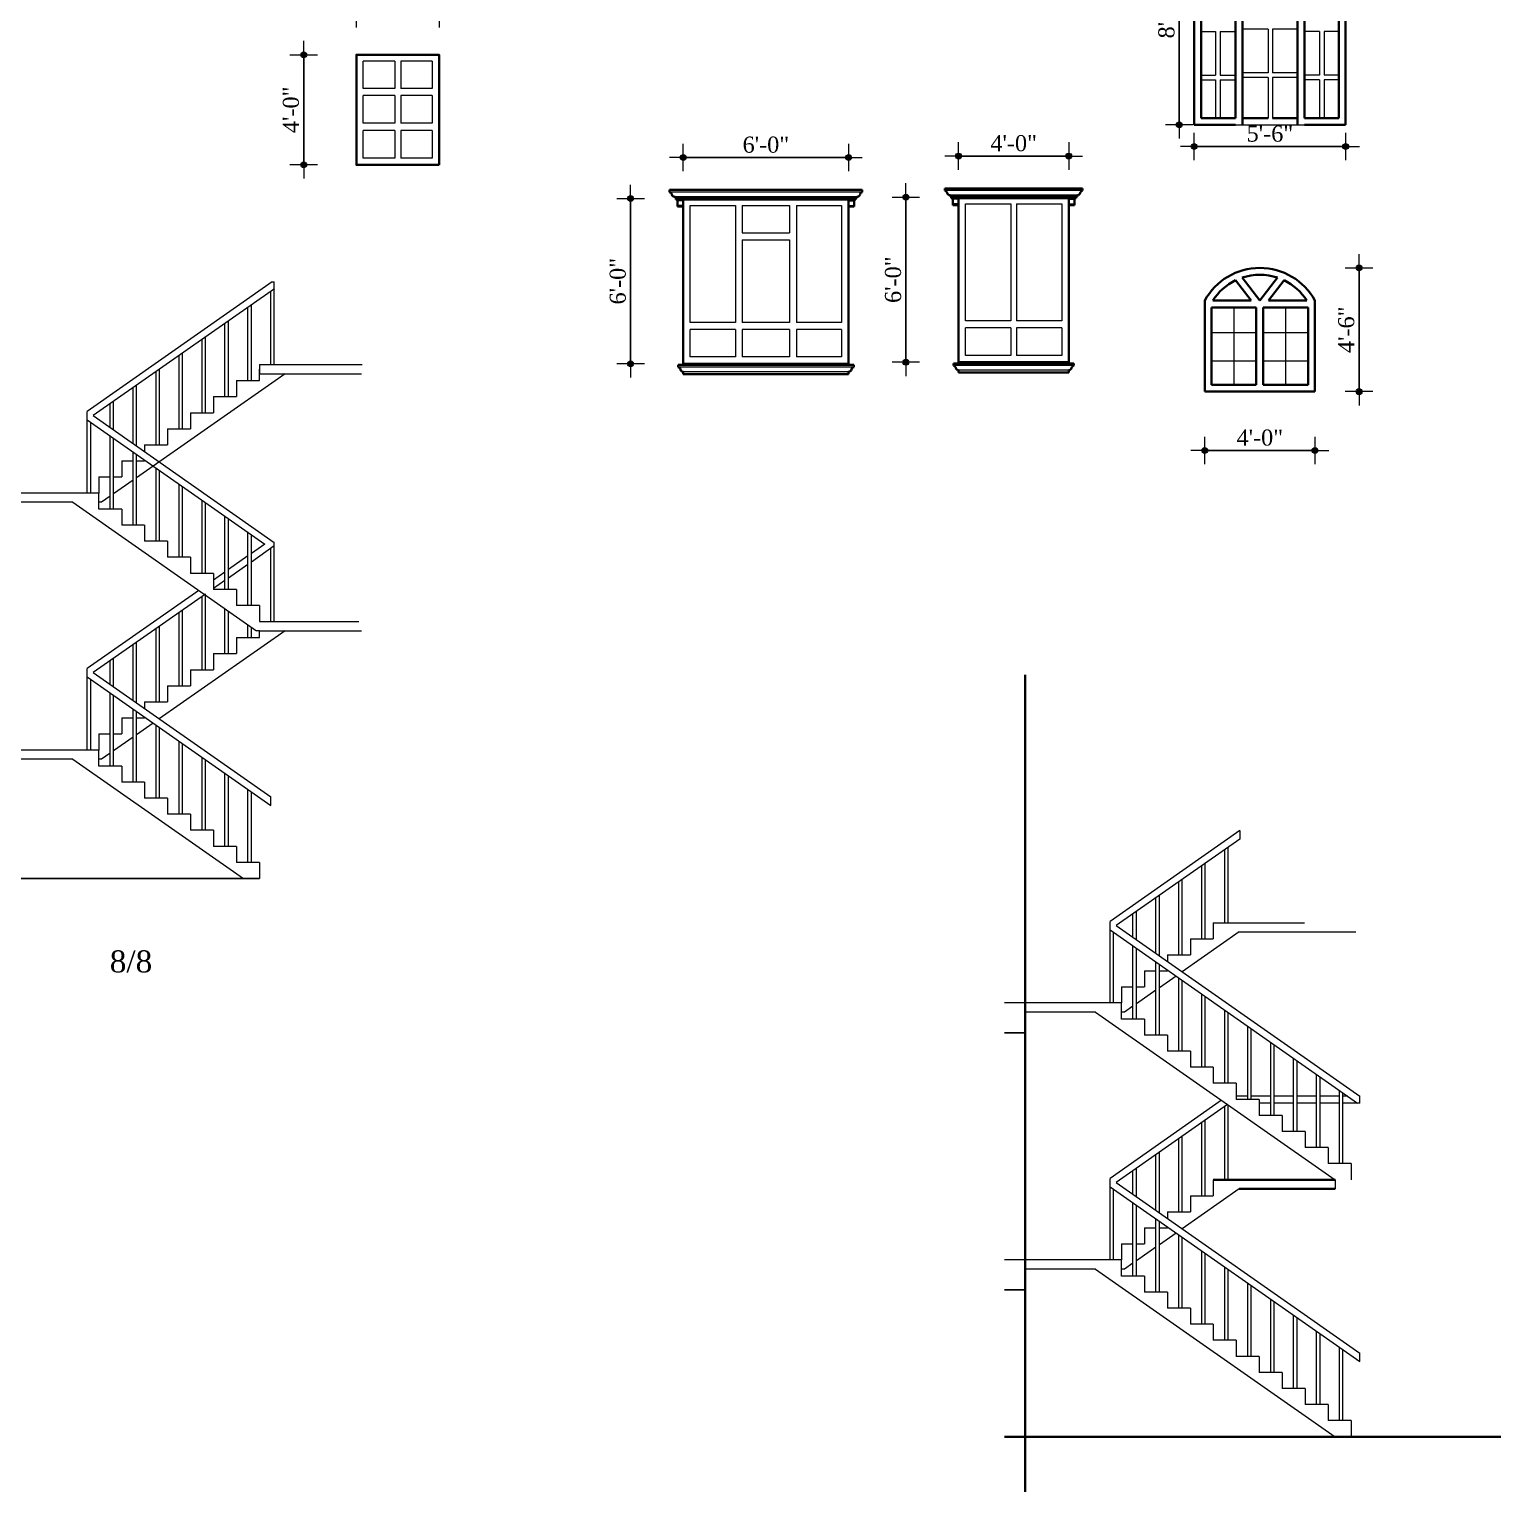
# Model space of a CAD drawing. Header units: inches. Extents: x 244 to 65245, y -2247 to 11745.
# Drawn here: x 61570 to 62207, y 8855 to 9493 of the extents above; entities that cross this region are included whole.
import ezdxf

# ---------------------------------------------------------------- set-up
doc = ezdxf.new("R2010")
doc.units = ezdxf.units.IN
doc.header["$MEASUREMENT"] = 0
for name, color, linetype, lineweight in [('DIMENSION', 115, 'Continuous', 15), ('ELEVATION', 30, 'Continuous', 35), ('HACTH', 8, 'Continuous', 13), ('Location', 8, 'Continuous', 13), ('TEXT', 5, 'Continuous', 20), ('WINDOW', 5, 'Continuous', 18), ('WINDOW ELEVATION', 5, 'Continuous', 18)]:
    doc.layers.add(name, color=color, linetype=linetype, lineweight=lineweight)
doc.styles.add('7 INCH', font='times.ttf', dxfattribs={"height": 7})
doc.styles.add('7_INCH0', font='times.ttf', dxfattribs={"height": 7})
doc.dimstyles.new('7 INCH', dxfattribs={"dimscale": 0, "dimtxt": 7, "dimasz": 1, "dimexe": 2, "dimexo": 9, "dimgap": 2, "dimtad": 1, "dimdec": 0, "dimzin": 3, "dimdsep": 46, "dimlunit": 4, "dimtxsty": '7 INCH', "dimblk": 'DIM', "dimcen": 3, "dimdle": 3, "dimse1": 1, "dimse2": 1, "dimclrd": 256, "dimclre": 256, "dimclrt": 7, "dimadec": 1, "dimazin": 2, "dimtfac": 1, "dimtdec": 0, "dimtix": 1, "dimtofl": 0, "dimtmove": 2, "dimatfit": 3, "dimldrblk": 'DIM', "dimfxl": 2, "dimfrac": 2, "dimtolj": 2, "dimtzin": 0, "dimarcsym": 0})
doc.dimstyles.get("Standard").update_dxf_attribs({"dimtxt": 7, "dimasz": 0.18, "dimexe": 0.18, "dimexo": 0.0625, "dimgap": 0.09, "dimtad": 0, "dimdec": 3, "dimzin": 0, "dimdsep": 46, "dimlunit": 4, "dimtxsty": 'Standard', "dimcen": 0.09, "dimse1": 1, "dimse2": 1, "dimclrd": 3, "dimclre": 3, "dimclrt": 3, "dimadec": 0, "dimazin": 0, "dimtfac": 1, "dimtdec": 3, "dimtofl": 0, "dimtmove": 0, "dimatfit": 3, "dimfxl": 1, "dimtolj": 1, "dimtzin": 0, "dimarcsym": 0})

# ---------------------------------------------------------------- blocks, each defined once
blk = doc.blocks.new('DIM')
at = {"layer": 'DIMENSION'}
h = blk.add_hatch(color=256, dxfattribs=at)
h.paths.add_polyline_path([(0, 1.28), (0, 0), (1.28, 0, 0.414214)])
h.paths.add_polyline_path([(1.28, 0), (0, 0), (0, -1.28, 0.414214)])
h.paths.add_polyline_path([(0, 0), (-1.28, 0, 0.414214), (0, -1.28)])
h.paths.add_polyline_path([(0, 1.28, 0.414214), (-1.28, 0), (0, 0)])
for p, q in [((-6, 0), (6, 0)), ((0, 6), (0, -6))]:
    blk.add_line(p, q, dxfattribs=at)
blk.add_circle((0, 0), 1.28, dxfattribs=at)
blk = doc.blocks.new('*D174')
at = {"layer": 'Defpoints', "color": 0, "lineweight": -2, "ltscale": 2, "transparency": 16777216}
for p in [(62109.69, 9546.66), (62070.86, 9450.99), (62109.69, 9450.99)]:
    blk.add_point(p, dxfattribs=at)
at = {"layer": 'DIMENSION', "lineweight": -2, "ltscale": 2, "transparency": 16777216}
blk.add_line((62070.86, 9545.66), (62070.86, 9451.99), dxfattribs=at)
for p, rotation in [((62070.86, 9546.66), 90), ((62070.86, 9450.99), 270)]:
    blk.add_blockref('DIM', p, dxfattribs=dict(at, rotation=rotation))
at = {"layer": 'DIMENSION', "color": 7, "ltscale": 2, "transparency": 16777216, "insert": (62065.3, 9498.82), "char_height": 7, "attachment_point": 5, "rotation": 90, "style": '7 INCH'}
blk.add_mtext('\\A2;8\'-0"', dxfattribs=at)
blk = doc.blocks.new('*D175')
at = {"layer": 'Defpoints', "color": 0, "lineweight": -2, "transparency": 16777216}
for p in [(62077.35, 9450.99), (62143.35, 9450.99), (62143.35, 9441.58)]:
    blk.add_point(p, dxfattribs=at)
at = {"layer": 'WINDOW ELEVATION', "lineweight": -2, "transparency": 16777216}
blk.add_line((62078.35, 9441.58), (62142.35, 9441.58), dxfattribs=at)
at = {"layer": 'WINDOW ELEVATION', "lineweight": -2, "transparency": 16777216, "rotation": 180}
blk.add_blockref('DIM', (62077.35, 9441.58), dxfattribs=at)
at = {"layer": 'WINDOW ELEVATION', "lineweight": -2, "transparency": 16777216}
blk.add_blockref('DIM', (62143.35, 9441.58), dxfattribs=at)
at = {"layer": 'WINDOW ELEVATION', "color": 7, "transparency": 16777216, "insert": (62110.35, 9447.14), "char_height": 7, "attachment_point": 5, "style": '7_INCH0'}
blk.add_mtext('\\A2;5\'-6"', dxfattribs=at)
blk = doc.blocks.new('*D176')
at = {"layer": 'Defpoints', "color": 0, "lineweight": -2, "transparency": 16777216}
for p in [(62081.96, 9318.51), (62129.96, 9318.51), (62081.96, 9309.11)]:
    blk.add_point(p, dxfattribs=at)
at = {"layer": 'WINDOW ELEVATION', "lineweight": -2, "transparency": 16777216}
blk.add_line((62128.96, 9309.11), (62082.96, 9309.11), dxfattribs=at)
at = {"layer": 'WINDOW ELEVATION', "lineweight": -2, "transparency": 16777216, "rotation": 180}
blk.add_blockref('DIM', (62081.96, 9309.11), dxfattribs=at)
at = {"layer": 'WINDOW ELEVATION', "lineweight": -2, "transparency": 16777216}
blk.add_blockref('DIM', (62129.96, 9309.11), dxfattribs=at)
at = {"layer": 'WINDOW ELEVATION', "color": 7, "transparency": 16777216, "insert": (62105.96, 9314.67), "char_height": 7, "attachment_point": 5, "style": '7_INCH0'}
blk.add_mtext('\\A2;4\'-0"', dxfattribs=at)
blk = doc.blocks.new('*D177')
at = {"layer": 'Defpoints', "color": 0, "lineweight": -2, "transparency": 16777216}
for p in [(62105.96, 9388.69), (62149.2, 9388.69), (62129.96, 9334.73)]:
    blk.add_point(p, dxfattribs=at)
at = {"layer": 'WINDOW ELEVATION', "lineweight": -2, "transparency": 16777216}
blk.add_line((62149.2, 9335.73), (62149.2, 9387.69), dxfattribs=at)
for p, rotation in [((62149.2, 9388.69), 90), ((62149.2, 9334.73), 270)]:
    blk.add_blockref('DIM', p, dxfattribs=dict(at, rotation=rotation))
at = {"layer": 'WINDOW ELEVATION', "color": 7, "transparency": 16777216, "insert": (62143.64, 9361.71), "char_height": 7, "attachment_point": 5, "rotation": 90, "style": '7_INCH0'}
blk.add_mtext('\\A2;4\'-6"', dxfattribs=at)
blk = doc.blocks.new('*D69')
at = {"layer": 'Defpoints', "color": 0, "lineweight": -2, "ltscale": 2, "transparency": 16777216}
for p in [(61831.8, 9418.88), (61842.31, 9418.88), (61842.31, 9346.88)]:
    blk.add_point(p, dxfattribs=at)
at = {"layer": 'DIMENSION', "lineweight": -2, "ltscale": 2, "transparency": 16777216}
blk.add_line((61831.8, 9347.88), (61831.8, 9417.88), dxfattribs=at)
for p, rotation in [((61831.8, 9418.88), 90), ((61831.8, 9346.88), 270)]:
    blk.add_blockref('DIM', p, dxfattribs=dict(at, rotation=rotation))
at = {"layer": 'DIMENSION', "color": 7, "ltscale": 2, "transparency": 16777216, "insert": (61826.24, 9382.88), "char_height": 7, "attachment_point": 5, "rotation": 90, "style": '7 INCH'}
blk.add_mtext('\\A2;6\'-0"', dxfattribs=at)
blk = doc.blocks.new('*D70')
at = {"layer": 'Defpoints', "color": 0, "lineweight": -2, "transparency": 16777216}
for p in [(61926.76, 9436.76), (61854.76, 9428.71), (61926.76, 9428.71)]:
    blk.add_point(p, dxfattribs=at)
at = {"layer": 'DIMENSION', "lineweight": -2, "transparency": 16777216}
blk.add_line((61855.76, 9436.76), (61925.76, 9436.76), dxfattribs=at)
at = {"layer": 'DIMENSION', "lineweight": -2, "transparency": 16777216, "rotation": 180}
blk.add_blockref('DIM', (61854.76, 9436.76), dxfattribs=at)
at = {"layer": 'DIMENSION', "lineweight": -2, "transparency": 16777216}
blk.add_blockref('DIM', (61926.76, 9436.76), dxfattribs=at)
at = {"layer": 'DIMENSION', "color": 7, "transparency": 16777216, "insert": (61890.76, 9442.33), "char_height": 7, "attachment_point": 5, "style": '7 INCH'}
blk.add_mtext('\\A2;6\'-0"', dxfattribs=at)
blk = doc.blocks.new('*D71')
at = {"layer": 'Defpoints', "color": 0, "lineweight": -2, "ltscale": 2, "transparency": 16777216}
for p in [(61951.75, 9419.53), (61962.27, 9419.53), (61962.27, 9347.53)]:
    blk.add_point(p, dxfattribs=at)
at = {"layer": 'DIMENSION', "lineweight": -2, "ltscale": 2, "transparency": 16777216}
blk.add_line((61951.75, 9348.53), (61951.75, 9418.53), dxfattribs=at)
for p, rotation in [((61951.75, 9419.53), 90), ((61951.75, 9347.53), 270)]:
    blk.add_blockref('DIM', p, dxfattribs=dict(at, rotation=rotation))
at = {"layer": 'DIMENSION', "color": 7, "ltscale": 2, "transparency": 16777216, "insert": (61946.19, 9383.53), "char_height": 7, "attachment_point": 5, "rotation": 90, "style": '7 INCH'}
blk.add_mtext('\\A2;6\'-0"', dxfattribs=at)
blk = doc.blocks.new('*D72')
at = {"layer": 'Defpoints', "color": 0, "lineweight": -2, "transparency": 16777216}
for p in [(62022.71, 9437.41), (61974.71, 9429.36), (62022.71, 9429.36)]:
    blk.add_point(p, dxfattribs=at)
at = {"layer": 'DIMENSION', "lineweight": -2, "transparency": 16777216}
blk.add_line((61975.71, 9437.41), (62021.71, 9437.41), dxfattribs=at)
at = {"layer": 'DIMENSION', "lineweight": -2, "transparency": 16777216, "rotation": 180}
blk.add_blockref('DIM', (61974.71, 9437.41), dxfattribs=at)
at = {"layer": 'DIMENSION', "lineweight": -2, "transparency": 16777216}
blk.add_blockref('DIM', (62022.71, 9437.41), dxfattribs=at)
at = {"layer": 'DIMENSION', "color": 7, "transparency": 16777216, "insert": (61998.71, 9442.97), "char_height": 7, "attachment_point": 5, "style": '7 INCH'}
blk.add_mtext('\\A2;4\'-0"', dxfattribs=at)
blk = doc.blocks.new('*D73')
at = {"layer": 'Defpoints', "color": 0, "lineweight": -2, "ltscale": 2, "transparency": 16777216}
for p in [(61689.4, 9481.56), (61699.92, 9481.56), (61699.92, 9433.56)]:
    blk.add_point(p, dxfattribs=at)
at = {"layer": 'DIMENSION', "lineweight": -2, "ltscale": 2, "transparency": 16777216}
blk.add_line((61689.4, 9434.56), (61689.4, 9480.56), dxfattribs=at)
for p, rotation in [((61689.4, 9481.56), 90), ((61689.4, 9433.56), 270)]:
    blk.add_blockref('DIM', p, dxfattribs=dict(at, rotation=rotation))
at = {"layer": 'DIMENSION', "color": 7, "ltscale": 2, "transparency": 16777216, "insert": (61683.84, 9457.56), "char_height": 7, "attachment_point": 5, "rotation": 90, "style": '7 INCH'}
blk.add_mtext('\\A2;4\'-0"', dxfattribs=at)
blk = doc.blocks.new('*D74')
at = {"layer": 'Defpoints', "color": 0, "lineweight": -2, "transparency": 16777216}
for p in [(61748.36, 9499.44), (61712.36, 9491.38), (61748.36, 9491.38)]:
    blk.add_point(p, dxfattribs=at)
at = {"layer": 'DIMENSION', "lineweight": -2, "transparency": 16777216}
blk.add_line((61713.36, 9499.44), (61747.36, 9499.44), dxfattribs=at)
at = {"layer": 'DIMENSION', "lineweight": -2, "transparency": 16777216, "rotation": 180}
blk.add_blockref('DIM', (61712.36, 9499.44), dxfattribs=at)
at = {"layer": 'DIMENSION', "lineweight": -2, "transparency": 16777216}
blk.add_blockref('DIM', (61748.36, 9499.44), dxfattribs=at)
at = {"layer": 'DIMENSION', "color": 7, "transparency": 16777216, "insert": (61730.36, 9505), "char_height": 7, "attachment_point": 5, "style": '7 INCH'}
blk.add_mtext('\\A2;3\'-0"', dxfattribs=at)

msp = doc.modelspace()

# ---------------------------------------------------------------- linework, layer by layer
for p, q in [((61670.09, 9122.55), (61549.09, 9122.55)), ((62003.68, 9055.3), (61994.68, 9055.3)), ((62003.68, 8943.3), (61994.68, 8943.3))]:
    msp.add_line(p, q)
at = {"layer": 'DIMENSION', "ltscale": 2}
for p, q in [((62085.68, 9103.3), (62125.39, 9103.3)), ((62096.94, 9099.3), (62147.8, 9099.3))]:
    msp.add_line(p, q, dxfattribs=at)
at = {"layer": 'ELEVATION', "ltscale": 2}
for p, q in [((62077.35, 9510.67), (62077.35, 9450.99)), ((62080.35, 9507.67), (62080.35, 9453.99)), ((62095.35, 9507.67), (62095.35, 9453.99)), ((62098.35, 9510.67), (62098.35, 9450.99)), ((62122.35, 9450.99), (62122.35, 9510.67)), ((62125.35, 9453.99), (62125.35, 9507.67)), ((62140.35, 9453.99), (62140.35, 9507.67)), ((62143.35, 9450.99), (62143.35, 9510.67)), ((62077.35, 9450.99), (62095.35, 9450.99)), ((62080.35, 9453.99), (62095.35, 9453.99)), ((62095.35, 9450.99), (62095.35, 9450.99)), ((62109.52, 9453.99), (62098.35, 9453.99)), ((62122.35, 9453.99), (62111.52, 9453.99)), ((62125.35, 9453.99), (62140.35, 9453.99)), ((62125.35, 9450.99), (62143.35, 9450.99)), ((62125.35, 9450.99), (62125.35, 9450.99)), ((62102.18, 9374.42), (62095.4, 9383.27)), ((62105.96, 9374.42), (62098.28, 9384.44)), ((62105.96, 9374.42), (62113.65, 9384.44)), ((62109.74, 9374.42), (62116.53, 9383.27)), ((62081.96, 9374.42), (62081.96, 9334.73)), ((62102.18, 9374.42), (62085.44, 9374.42)), ((62126.49, 9374.42), (62109.74, 9374.42)), ((62129.96, 9334.73), (62129.96, 9374.42)), ((62084.96, 9371.42), (62084.96, 9337.73)), ((62104.42, 9371.42), (62084.96, 9371.42)), ((62104.42, 9337.73), (62104.42, 9371.42)), ((62107.42, 9337.73), (62107.42, 9371.42)), ((62126.96, 9371.42), (62107.42, 9371.42)), ((62126.96, 9337.73), (62126.96, 9371.42)), ((62129.96, 9334.73), (62081.96, 9334.73)), ((62104.42, 9337.73), (62084.96, 9337.73)), ((62126.96, 9337.73), (62107.42, 9337.73)), ((62003.68, 8855.3), (62003.68, 9211.3)), ((62138.71, 8991.3), (62085.68, 8991.3)), ((62138.71, 8987.3), (62096.94, 8987.3)), ((62282.68, 8879.3), (61994.68, 8879.3))]:
    msp.add_line(p, q, dxfattribs=at)
at = {"layer": 'ELEVATION', "linetype": 'Continuous'}
for p, q in [((61932.76, 9422.69), (61848.76, 9422.69)), ((61848.76, 9421.69), (61848.76, 9422.69)), ((61848.76, 9421.69), (61848.76, 9422.69)), ((61851.02, 9419.66), (61851.02, 9419.17)), ((61851.52, 9419.17), (61851.02, 9419.17)), ((61851.52, 9419.17), (61851.52, 9418.42)), ((61852.26, 9418.42), (61851.52, 9418.42)), ((61852.26, 9418.42), (61852.26, 9415.42)), ((61852.26, 9418.42), (61929.26, 9418.42)), ((61929.26, 9418.42), (61930, 9418.42)), ((61929.26, 9418.42), (61929.26, 9415.42)), ((61930, 9419.17), (61930.5, 9419.17)), ((61930, 9419.17), (61930, 9418.42)), ((61930.5, 9419.66), (61930.5, 9419.17)), ((61932.76, 9421.69), (61932.76, 9422.69)), ((61932.76, 9421.69), (61932.76, 9422.69)), ((62028.71, 9423.33), (61968.71, 9423.33)), ((61968.71, 9422.33), (61968.71, 9423.33)), ((61968.71, 9422.33), (61968.71, 9423.33)), ((61970.97, 9420.31), (61970.97, 9419.81)), ((61971.47, 9419.81), (61970.97, 9419.81)), ((61971.47, 9419.81), (61971.47, 9419.06)), ((61972.21, 9419.06), (61971.47, 9419.06)), ((61972.21, 9419.06), (61972.21, 9416.06)), ((61972.21, 9419.06), (62025.21, 9419.06)), ((62025.21, 9419.06), (62025.95, 9419.06)), ((62025.21, 9419.06), (62025.21, 9416.06)), ((62025.95, 9419.81), (62026.45, 9419.81)), ((62025.95, 9419.81), (62025.95, 9419.06)), ((62026.45, 9420.31), (62026.45, 9419.81)), ((62028.71, 9422.33), (62028.71, 9423.33)), ((62028.71, 9422.33), (62028.71, 9423.33)), ((61854.76, 9415.42), (61852.26, 9415.42)), ((61926.76, 9415.42), (61929.26, 9415.42)), ((61974.71, 9416.06), (61972.21, 9416.06)), ((62022.71, 9416.06), (62025.21, 9416.06)), ((61852.5, 9345.42), (61852.5, 9346.42)), ((61929.02, 9346.42), (61852.5, 9346.42)), ((61854.76, 9343.39), (61854.76, 9342.42)), ((61926.76, 9342.42), (61854.76, 9342.42)), ((61926.76, 9343.39), (61926.76, 9342.42)), ((61929.02, 9345.42), (61929.02, 9346.42)), ((61972.45, 9346.06), (61972.45, 9347.06)), ((62024.97, 9347.06), (61972.45, 9347.06)), ((61974.71, 9344.04), (61974.71, 9343.06)), ((62022.71, 9343.06), (61974.71, 9343.06)), ((62022.71, 9344.04), (62022.71, 9343.06)), ((62024.97, 9346.06), (62024.97, 9347.06))]:
    msp.add_line(p, q, dxfattribs=at)
at = {"layer": 'ELEVATION'}
for points in [[(61748.36, 9433.56), (61712.36, 9433.56), (61712.36, 9481.56), (61748.36, 9481.56)], [(61926.76, 9346.88), (61854.76, 9346.88), (61854.76, 9418.88), (61926.76, 9418.88)], [(62022.71, 9347.53), (61974.71, 9347.53), (61974.71, 9419.53), (62022.71, 9419.53)]]:
    msp.add_lwpolyline(points, close=True, dxfattribs=at)
at = {"layer": 'ELEVATION', "linetype": 'Continuous'}
for centre, start, end in [((61848.5, 9420.43), 11.637, 78.363), ((61851.02, 9420.95), 191.637, 270), ((61930.5, 9420.95), 270, 348.363), ((61933.02, 9420.43), 101.637, 168.363), ((61968.45, 9421.07), 11.637, 78.363), ((61970.97, 9421.59), 191.637, 270), ((62026.45, 9421.59), 270, 348.363), ((62028.97, 9421.07), 101.637, 168.363), ((61852.24, 9344.16), 11.637, 78.363), ((61854.76, 9344.68), 191.637, 270), ((61926.76, 9344.68), 270, 348.363), ((61929.27, 9344.16), 101.637, 168.363), ((61972.19, 9344.8), 11.637, 78.363), ((61974.71, 9345.32), 191.637, 270), ((62022.71, 9345.32), 270, 348.363), ((62025.23, 9344.8), 101.637, 168.363)]:
    msp.add_arc(centre, 1.29, start, end, dxfattribs=at)
at = {"layer": 'ELEVATION', "ltscale": 2}
for radius, start, end in [(27.31, 28.51932, 151.48068), (24.31, 71.57251, 108.42749), (24.31, 115.76432, 147.56346), (24.31, 32.43654, 64.23568)]:
    msp.add_arc((62105.96, 9361.37), radius, start, end, dxfattribs=at)
at = {"layer": 'HACTH', "ltscale": 2}
for p, q in [((62080.35, 9491.67), (62086.67, 9491.67)), ((62086.67, 9491.67), (62086.67, 9472.63)), ((62088.67, 9491.67), (62088.67, 9472.63)), ((62088.67, 9491.67), (62095.35, 9491.67)), ((62109.52, 9492.67), (62098.35, 9492.67)), ((62109.52, 9492.67), (62109.52, 9473.63)), ((62111.52, 9492.67), (62111.52, 9473.63)), ((62122.35, 9492.67), (62111.52, 9492.67)), ((62132.02, 9491.67), (62125.35, 9491.67)), ((62132.02, 9491.67), (62132.02, 9472.63)), ((62134.02, 9491.67), (62134.02, 9472.63)), ((62140.35, 9491.67), (62134.02, 9491.67)), ((62080.35, 9472.63), (62086.67, 9472.63)), ((62080.35, 9470.63), (62086.67, 9470.63)), ((62086.67, 9470.63), (62086.67, 9453.99)), ((62088.67, 9472.63), (62095.35, 9472.63)), ((62088.67, 9470.63), (62088.67, 9453.99)), ((62088.67, 9470.63), (62095.35, 9470.63)), ((62109.52, 9473.63), (62098.35, 9473.63)), ((62109.52, 9471.63), (62098.35, 9471.63)), ((62109.52, 9471.63), (62109.52, 9453.99)), ((62122.35, 9473.63), (62111.52, 9473.63)), ((62111.52, 9471.63), (62111.52, 9453.99)), ((62122.35, 9471.63), (62111.52, 9471.63)), ((62132.02, 9472.63), (62125.35, 9472.63)), ((62132.02, 9470.63), (62125.35, 9470.63)), ((62132.02, 9470.63), (62132.02, 9453.99)), ((62140.35, 9472.63), (62134.02, 9472.63)), ((62134.02, 9470.63), (62134.02, 9453.99)), ((62140.35, 9470.63), (62134.02, 9470.63)), ((62095.35, 9450.99), (62125.35, 9450.99))]:
    msp.add_line(p, q, dxfattribs=at)
at = {"layer": 'Location'}
for p, q in [((61932.76, 9421.69), (61848.76, 9421.69)), ((61930.5, 9419.66), (61851.02, 9419.66)), ((61930, 9419.17), (61851.52, 9419.17)), ((61854.76, 9417.92), (61852.26, 9417.92)), ((61926.76, 9417.92), (61929.26, 9417.92)), ((62028.71, 9422.33), (61968.71, 9422.33)), ((62026.45, 9420.31), (61970.97, 9420.31)), ((62025.95, 9419.81), (61971.47, 9419.81)), ((61974.71, 9418.56), (61972.21, 9418.56)), ((62022.71, 9418.56), (62025.21, 9418.56)), ((61854.76, 9415.92), (61852.26, 9415.92)), ((61926.76, 9415.92), (61929.26, 9415.92)), ((61974.71, 9416.56), (61972.21, 9416.56)), ((62022.71, 9416.56), (62025.21, 9416.56)), ((61929.02, 9345.42), (61852.5, 9345.42)), ((61926.76, 9343.39), (61854.76, 9343.39)), ((62024.97, 9346.06), (61972.45, 9346.06)), ((62022.71, 9344.04), (61974.71, 9344.04))]:
    msp.add_line(p, q, dxfattribs=at)
at = {"layer": 'WINDOW'}
for p, q in [((61715.36, 9466.8), (61715.36, 9478.8)), ((61729.06, 9478.8), (61715.36, 9478.8)), ((61729.06, 9478.8), (61729.06, 9466.8)), ((61745.36, 9478.8), (61731.66, 9478.8)), ((61731.66, 9478.8), (61731.66, 9466.8)), ((61745.36, 9478.8), (61745.36, 9466.8)), ((61729.06, 9466.8), (61715.36, 9466.8)), ((61715.36, 9451.73), (61715.36, 9463.73)), ((61729.06, 9463.73), (61715.36, 9463.73)), ((61729.06, 9463.73), (61729.06, 9451.73)), ((61745.36, 9466.8), (61731.66, 9466.8)), ((61745.36, 9463.73), (61731.66, 9463.73)), ((61731.66, 9463.73), (61731.66, 9451.73)), ((61745.36, 9463.73), (61745.36, 9451.73)), ((61729.06, 9451.73), (61715.36, 9451.73)), ((61745.36, 9451.73), (61731.66, 9451.73)), ((61715.36, 9436.56), (61715.36, 9448.56)), ((61729.06, 9448.56), (61715.36, 9448.56)), ((61729.06, 9448.56), (61729.06, 9436.56)), ((61745.36, 9448.56), (61731.66, 9448.56)), ((61731.66, 9448.56), (61731.66, 9436.56)), ((61745.36, 9448.56), (61745.36, 9436.56)), ((61729.06, 9436.56), (61715.36, 9436.56)), ((61745.36, 9436.56), (61731.66, 9436.56)), ((61857.76, 9364.88), (61857.76, 9415.88)), ((61857.76, 9415.88), (61877.46, 9415.88)), ((61877.46, 9415.88), (61877.46, 9364.88)), ((61880.46, 9415.88), (61880.46, 9403.88)), ((61880.46, 9415.88), (61901.06, 9415.88)), ((61901.06, 9415.88), (61901.06, 9403.88)), ((61904.06, 9415.88), (61904.06, 9403.88)), ((61904.06, 9415.88), (61904.06, 9364.88)), ((61904.06, 9415.88), (61923.76, 9415.88)), ((61923.76, 9415.88), (61923.76, 9364.88)), ((61977.71, 9365.53), (61977.71, 9416.53)), ((61977.71, 9416.53), (61997.41, 9416.53)), ((61997.41, 9416.53), (61997.41, 9365.53)), ((62000.01, 9416.53), (62000.01, 9404.53)), ((62000.01, 9416.53), (62000.01, 9365.53)), ((62000.01, 9416.53), (62019.71, 9416.53)), ((62019.71, 9416.53), (62019.71, 9365.53)), ((61880.46, 9403.88), (61901.06, 9403.88)), ((61880.46, 9400.88), (61901.06, 9400.88)), ((61880.46, 9400.88), (61880.46, 9364.88)), ((61901.06, 9400.88), (61901.06, 9364.88)), ((61877.46, 9364.88), (61857.76, 9364.88)), ((61857.76, 9349.88), (61857.76, 9361.88)), ((61877.46, 9361.88), (61857.76, 9361.88)), ((61877.46, 9361.88), (61877.46, 9349.88)), ((61901.06, 9364.88), (61880.46, 9364.88)), ((61880.46, 9361.88), (61880.46, 9349.88)), ((61901.06, 9361.88), (61880.46, 9361.88)), ((61901.06, 9361.88), (61901.06, 9349.88)), ((61923.76, 9364.88), (61904.06, 9364.88)), ((61923.76, 9361.88), (61904.06, 9361.88)), ((61904.06, 9361.88), (61904.06, 9349.88)), ((61923.76, 9361.88), (61923.76, 9349.88)), ((61997.41, 9365.53), (61977.71, 9365.53)), ((61977.71, 9350.53), (61977.71, 9362.53)), ((61997.41, 9362.53), (61977.71, 9362.53)), ((61997.41, 9362.53), (61997.41, 9350.53)), ((62019.71, 9365.53), (62000.01, 9365.53)), ((62019.71, 9362.53), (62000.01, 9362.53)), ((62000.01, 9362.53), (62000.01, 9350.53)), ((62019.71, 9362.53), (62019.71, 9350.53)), ((61877.46, 9349.88), (61857.76, 9349.88)), ((61901.06, 9349.88), (61880.46, 9349.88)), ((61923.76, 9349.88), (61904.06, 9349.88)), ((61997.41, 9350.53), (61977.71, 9350.53)), ((62019.71, 9350.53), (62000.01, 9350.53))]:
    msp.add_line(p, q, dxfattribs=at)
at = {"layer": 'WINDOW ELEVATION'}
for p, q in [((61675.72, 9382.55), (61595.09, 9326.11)), ((61676.66, 9379.55), (61597.71, 9324.28)), ((61675.72, 9382.55), (61676.59, 9382.55)), ((61676.59, 9346.55), (61676.59, 9382.55)), ((61675.09, 9346.55), (61675.09, 9378.44)), ((61665.09, 9339.55), (61665.09, 9371.44)), ((61666.59, 9339.55), (61666.59, 9372.49)), ((62094.69, 9371.42), (62094.69, 9337.73)), ((62117.15, 9371.42), (62117.15, 9337.73)), ((61655.09, 9332.55), (61655.09, 9364.44)), ((61656.59, 9332.55), (61656.59, 9365.49)), ((62084.96, 9360.47), (62104.42, 9360.47)), ((62107.42, 9360.47), (62126.88, 9360.47)), ((61645.09, 9325.55), (61645.09, 9357.44)), ((61646.59, 9325.55), (61646.59, 9358.49)), ((61635.09, 9318.55), (61635.09, 9350.44)), ((61636.59, 9318.55), (61636.59, 9351.49)), ((62084.96, 9348.13), (62104.42, 9348.13)), ((62107.42, 9348.13), (62126.88, 9348.13)), ((61681.35, 9342.55), (61616.59, 9297.21)), ((61625.09, 9311.55), (61625.09, 9343.44)), ((61626.59, 9311.55), (61626.59, 9344.49)), ((61670.09, 9346.55), (61714.91, 9346.55)), ((61670.09, 9346.55), (61670.09, 9342.55)), ((61670.09, 9339.55), (61670.09, 9344.55)), ((61670.09, 9342.55), (61714.51, 9342.55)), ((61615.09, 9312.11), (61615.09, 9336.44)), ((61616.59, 9311.06), (61616.59, 9337.49)), ((61660.09, 9339.55), (61670.09, 9339.55)), ((61660.09, 9339.55), (61660.09, 9332.55)), ((61605.09, 9319.11), (61605.09, 9329.44)), ((61606.59, 9318.06), (61606.59, 9330.49)), ((61650.09, 9332.55), (61660.09, 9332.55)), ((61650.09, 9332.55), (61650.09, 9325.55)), ((61595.09, 9290.55), (61595.09, 9326.11)), ((61595.09, 9322.44), (61672.48, 9268.28)), ((61597.71, 9324.28), (61676.59, 9269.06)), ((61640.09, 9325.55), (61640.09, 9318.55)), ((61640.09, 9325.55), (61650.09, 9325.55)), ((61596.59, 9290.55), (61596.59, 9321.39)), ((61605.09, 9283.55), (61605.09, 9315.44)), ((61630.09, 9318.55), (61640.09, 9318.55)), ((61630.09, 9318.55), (61630.09, 9311.55)), ((61606.59, 9283.55), (61606.59, 9314.39)), ((61620.09, 9311.55), (61620.09, 9308.61)), ((61620.09, 9311.55), (61630.09, 9311.55)), ((61610.09, 9304.55), (61615.09, 9304.55)), ((61610.09, 9304.55), (61610.09, 9297.55)), ((61615.09, 9276.55), (61615.09, 9308.44)), ((61616.59, 9276.55), (61616.59, 9307.39)), ((61616.59, 9304.55), (61620.09, 9304.55)), ((61620.09, 9304.94), (61620.09, 9304.55)), ((61600.09, 9297.55), (61605.09, 9297.55)), ((61600.09, 9297.55), (61600.09, 9290.55)), ((61606.59, 9297.55), (61610.09, 9297.55)), ((61625.09, 9269.55), (61625.09, 9301.44)), ((61626.59, 9269.55), (61626.59, 9300.39)), ((61600.09, 9290.55), (61549.09, 9290.55)), ((61600.09, 9283.55), (61600.09, 9290.55)), ((61615.09, 9296.16), (61606.59, 9290.21)), ((61635.09, 9262.55), (61635.09, 9294.44)), ((61636.59, 9262.55), (61636.59, 9293.39)), ((61588.83, 9286.55), (61558.09, 9286.55)), ((61588.83, 9286.55), (61668.83, 9230.55)), ((61601.35, 9286.55), (61600.09, 9286.55)), ((61610.09, 9283.55), (61600.09, 9283.55)), ((61605.09, 9289.16), (61601.35, 9286.55)), ((61610.09, 9283.55), (61610.09, 9276.55)), ((61645.09, 9255.55), (61645.09, 9287.44)), ((61646.59, 9255.55), (61646.59, 9286.39)), ((61655.09, 9248.55), (61655.09, 9280.44)), ((61656.59, 9248.55), (61656.59, 9279.39)), ((61620.09, 9276.55), (61610.09, 9276.55)), ((61620.09, 9276.55), (61620.09, 9269.55)), ((61665.09, 9241.55), (61665.09, 9273.44)), ((61666.59, 9241.55), (61666.59, 9272.39)), ((61630.09, 9269.55), (61620.09, 9269.55)), ((61630.09, 9269.55), (61630.09, 9262.55)), ((61672.48, 9268.28), (61666.59, 9264.16)), ((61676.59, 9267.49), (61666.59, 9260.49)), ((61675.09, 9234.55), (61675.09, 9266.44)), ((61676.59, 9234.55), (61676.59, 9269.06)), ((61640.09, 9262.55), (61630.09, 9262.55)), ((61640.09, 9262.55), (61640.09, 9255.55)), ((61665.09, 9263.11), (61656.59, 9257.16)), ((61665.09, 9259.44), (61656.59, 9253.49)), ((61650.09, 9255.55), (61640.09, 9255.55)), ((61655.09, 9256.11), (61650.09, 9252.61)), ((61650.09, 9255.55), (61650.09, 9248.55)), ((61655.09, 9252.44), (61650.09, 9248.94)), ((61643.7, 9248.13), (61595.1, 9214.11)), ((61646.59, 9246.49), (61597.71, 9212.28)), ((61645.09, 9213.55), (61645.09, 9245.44)), ((61646.59, 9213.55), (61646.59, 9246.49)), ((61660.09, 9248.55), (61650.09, 9248.55)), ((61660.09, 9248.55), (61660.09, 9241.55)), ((61636.59, 9206.55), (61636.59, 9239.49)), ((61655.09, 9220.55), (61655.09, 9240.16)), ((61656.59, 9220.55), (61656.59, 9239.11)), ((61670.09, 9241.55), (61660.09, 9241.55)), ((61670.09, 9241.55), (61670.09, 9234.55)), ((61626.59, 9199.55), (61626.59, 9232.49)), ((61635.09, 9206.55), (61635.09, 9238.44)), ((61665.09, 9227.55), (61665.09, 9233.16)), ((61670.09, 9234.55), (61713.39, 9234.55)), ((61625.09, 9199.55), (61625.09, 9231.44)), ((61681.35, 9230.55), (61626.48, 9192.13)), ((61660.09, 9227.55), (61670.09, 9227.55)), ((61660.09, 9227.55), (61660.09, 9220.55)), ((61666.59, 9227.55), (61666.59, 9232.11)), ((61670.09, 9230.55), (61668.83, 9230.55)), ((61670.09, 9230.55), (61714.51, 9230.55)), ((61670.09, 9227.55), (61670.09, 9230.55)), ((61615.09, 9200.11), (61615.09, 9224.44)), ((61616.59, 9199.06), (61616.59, 9225.49)), ((61650.09, 9220.55), (61660.09, 9220.55)), ((61650.09, 9220.55), (61650.09, 9213.55)), ((61595.1, 9178.55), (61595.1, 9214.11)), ((61605.09, 9207.11), (61605.09, 9217.44)), ((61606.59, 9206.06), (61606.59, 9218.49)), ((61640.09, 9213.55), (61640.09, 9206.55)), ((61640.09, 9213.55), (61650.09, 9213.55)), ((61595.1, 9210.45), (61595.09, 9210.44)), ((61595.09, 9210.44), (61675.09, 9154.44)), ((61596.6, 9178.55), (61596.6, 9209.39)), ((61597.71, 9212.28), (61675.09, 9158.11)), ((61605.09, 9171.55), (61605.09, 9203.44)), ((61606.59, 9171.55), (61606.59, 9202.39)), ((61630.09, 9206.55), (61640.09, 9206.55)), ((61630.09, 9206.55), (61630.09, 9199.55)), ((61615.09, 9164.55), (61615.09, 9196.44)), ((61616.59, 9164.55), (61616.59, 9195.39)), ((61620.09, 9199.55), (61620.09, 9196.61)), ((61620.09, 9199.55), (61630.09, 9199.55)), ((61610.09, 9192.55), (61615.09, 9192.55)), ((61610.09, 9192.55), (61610.09, 9185.55)), ((61616.59, 9192.55), (61620.09, 9192.55)), ((61623.86, 9190.3), (61616.59, 9185.21)), ((61620.09, 9192.94), (61620.09, 9192.55)), ((61625.09, 9157.55), (61625.09, 9189.44)), ((61626.59, 9157.55), (61626.59, 9188.39)), ((61600.09, 9185.55), (61605.09, 9185.55)), ((61600.09, 9185.55), (61600.09, 9178.55)), ((61606.59, 9185.55), (61610.09, 9185.55)), ((61615.09, 9184.16), (61606.59, 9178.21)), ((61635.09, 9150.55), (61635.09, 9182.44)), ((61600.09, 9178.55), (61549.09, 9178.55)), ((61600.09, 9171.55), (61600.09, 9178.55)), ((61605.09, 9177.16), (61601.35, 9174.55)), ((61636.59, 9150.55), (61636.59, 9181.39)), ((61645.09, 9143.55), (61645.09, 9175.44)), ((61588.83, 9174.55), (61558.09, 9174.55)), ((61588.83, 9174.55), (61663.12, 9122.55)), ((61601.35, 9174.55), (61600.09, 9174.55)), ((61610.09, 9171.55), (61600.09, 9171.55)), ((61610.09, 9171.55), (61610.09, 9164.55)), ((61646.59, 9143.55), (61646.59, 9174.39)), ((61620.09, 9164.55), (61610.09, 9164.55)), ((61620.09, 9164.55), (61620.09, 9157.55)), ((61655.09, 9136.55), (61655.09, 9168.44)), ((61656.59, 9136.55), (61656.59, 9167.39)), ((61630.09, 9157.55), (61620.09, 9157.55)), ((61630.09, 9157.55), (61630.09, 9150.55)), ((61665.09, 9129.55), (61665.09, 9161.44)), ((61666.59, 9129.55), (61666.59, 9160.39)), ((61675.09, 9154.44), (61675.09, 9158.11)), ((61640.09, 9150.55), (61630.09, 9150.55)), ((61640.09, 9150.55), (61640.09, 9143.55)), ((61650.09, 9143.55), (61640.09, 9143.55)), ((61650.09, 9143.55), (61650.09, 9136.55)), ((62097.21, 9143.43), (62040.69, 9103.86)), ((62097.21, 9143.43), (62097.21, 9139.77)), ((62097.21, 9139.77), (62043.3, 9102.03)), ((61660.09, 9136.55), (61650.09, 9136.55)), ((61660.09, 9136.55), (61660.09, 9129.55)), ((62090.68, 9103.3), (62090.68, 9135.2)), ((62092.18, 9103.3), (62092.18, 9136.25)), ((61670.09, 9129.55), (61660.09, 9129.55)), ((61670.09, 9129.55), (61670.09, 9122.55)), ((62080.68, 9096.3), (62080.68, 9128.2)), ((62082.18, 9096.3), (62082.18, 9129.25)), ((62070.68, 9089.3), (62070.68, 9121.2)), ((62072.18, 9089.3), (62072.18, 9122.25)), ((62060.68, 9089.86), (62060.68, 9114.2)), ((62062.18, 9088.81), (62062.18, 9115.25)), ((62050.68, 9096.86), (62050.68, 9107.2)), ((62052.18, 9095.81), (62052.18, 9108.25)), ((62040.68, 9100.2), (62148.58, 9024.67)), ((62040.69, 9100.2), (62040.68, 9100.2)), ((62040.69, 9068.3), (62040.69, 9103.86)), ((62042.19, 9068.3), (62042.19, 9099.14)), ((62043.3, 9102.03), (62149.53, 9027.67)), ((62096.94, 9099.3), (62072.07, 9081.89)), ((62085.68, 9103.3), (62085.68, 9096.3)), ((62050.68, 9061.3), (62050.68, 9093.2)), ((62075.68, 9096.3), (62085.68, 9096.3)), ((62075.68, 9096.3), (62075.68, 9089.3)), ((62052.18, 9061.3), (62052.18, 9092.15)), ((62060.68, 9054.3), (62060.68, 9086.2)), ((62065.68, 9089.3), (62065.68, 9086.36)), ((62065.68, 9089.3), (62075.68, 9089.3)), ((62055.68, 9082.3), (62060.68, 9082.3)), ((62055.68, 9082.3), (62055.68, 9075.3)), ((62062.18, 9054.3), (62062.18, 9085.15)), ((62062.18, 9082.3), (62065.68, 9082.3)), ((62069.46, 9080.06), (62062.18, 9074.97)), ((62065.68, 9082.7), (62065.68, 9082.3)), ((62045.68, 9075.3), (62050.68, 9075.3)), ((62045.68, 9075.3), (62045.68, 9068.3)), ((62052.18, 9075.3), (62055.68, 9075.3)), ((62060.68, 9073.92), (62052.18, 9067.97)), ((62070.68, 9047.3), (62070.68, 9079.2)), ((62072.18, 9047.3), (62072.18, 9078.15)), ((62045.68, 9068.3), (61994.68, 9068.3)), ((62045.68, 9061.3), (62045.68, 9068.3)), ((62050.68, 9066.92), (62046.94, 9064.3)), ((62080.68, 9040.3), (62080.68, 9072.2)), ((62082.18, 9040.3), (62082.18, 9071.15)), ((62034.42, 9064.3), (62003.68, 9064.3)), ((62034.42, 9064.3), (62138.71, 8991.3)), ((62046.94, 9064.3), (62045.68, 9064.3)), ((62055.68, 9061.3), (62045.68, 9061.3)), ((62055.68, 9061.3), (62055.68, 9054.3)), ((62090.68, 9033.3), (62090.68, 9065.2)), ((62092.18, 9033.3), (62092.18, 9064.15)), ((62065.68, 9054.3), (62055.68, 9054.3)), ((62065.68, 9054.3), (62065.68, 9047.3)), ((62100.68, 9026.3), (62100.68, 9058.2)), ((62102.18, 9026.3), (62102.18, 9057.15)), ((62110.68, 9019.3), (62110.68, 9051.2)), ((62112.18, 9019.3), (62112.18, 9050.15)), ((62075.68, 9047.3), (62065.68, 9047.3)), ((62075.68, 9047.3), (62075.68, 9040.3)), ((62120.68, 9012.3), (62120.68, 9044.2)), ((62122.18, 9012.3), (62122.18, 9043.15)), ((62085.68, 9040.3), (62075.68, 9040.3)), ((62085.68, 9040.3), (62085.68, 9033.3)), ((62130.68, 9005.3), (62130.68, 9037.2)), ((62132.18, 9005.3), (62132.18, 9036.15)), ((62095.68, 9033.3), (62085.68, 9033.3)), ((62095.68, 9033.3), (62095.68, 9026.3)), ((62140.68, 8998.3), (62140.68, 9030.2)), ((62142.18, 8998.3), (62142.18, 9029.15)), ((62089.3, 9025.89), (62040.69, 8991.86)), ((62091.91, 9024.06), (62043.3, 8990.03)), ((62090.68, 8991.3), (62090.68, 9023.2)), ((62092.18, 8991.3), (62092.18, 9023.87)), ((62100.68, 9027.67), (62095.68, 9027.67)), ((62105.68, 9026.3), (62095.68, 9026.3)), ((62110.68, 9027.67), (62102.18, 9027.67)), ((62105.68, 9026.3), (62105.68, 9019.3)), ((62110.68, 9024.67), (62105.68, 9024.67)), ((62120.68, 9027.67), (62112.18, 9027.67)), ((62120.68, 9024.67), (62112.18, 9024.67)), ((62130.68, 9027.67), (62122.18, 9027.67)), ((62130.68, 9024.67), (62122.18, 9024.67)), ((62140.68, 9027.67), (62132.18, 9027.67)), ((62140.68, 9024.67), (62132.18, 9024.67)), ((62144.3, 9027.67), (62142.18, 9027.67)), ((62149.53, 9024.67), (62142.18, 9024.67)), ((62149.53, 9024.67), (62149.53, 9027.67)), ((62080.68, 8984.3), (62080.68, 9016.2)), ((62082.18, 8984.3), (62082.18, 9017.25)), ((62115.68, 9019.3), (62105.68, 9019.3)), ((62115.68, 9019.3), (62115.68, 9012.3)), ((62072.18, 8977.3), (62072.18, 9010.25)), ((62125.68, 9012.3), (62115.68, 9012.3)), ((62125.68, 9012.3), (62125.68, 9005.3)), ((62062.18, 8976.81), (62062.18, 9003.25)), ((62070.68, 8977.3), (62070.68, 9009.2)), ((62135.68, 9005.3), (62125.68, 9005.3)), ((62135.68, 9005.3), (62135.68, 8998.3)), ((62060.68, 8977.86), (62060.68, 9002.2)), ((62145.68, 8998.3), (62135.68, 8998.3)), ((62145.68, 8998.3), (62145.68, 8991.3)), ((62040.69, 8956.3), (62040.69, 8991.86)), ((62050.68, 8984.86), (62050.68, 8995.2)), ((62052.18, 8983.81), (62052.18, 8996.25)), ((62085.68, 8991.3), (62085.68, 8984.3)), ((62138.71, 8991.3), (62138.71, 8987.3)), ((62040.68, 8988.2), (62149.53, 8912.01)), ((62040.69, 8988.2), (62040.68, 8988.2)), ((62042.19, 8956.3), (62042.19, 8987.14)), ((62043.3, 8990.03), (62149.53, 8915.67)), ((62096.94, 8987.3), (62072.07, 8969.89)), ((62075.68, 8984.3), (62085.68, 8984.3)), ((62075.68, 8984.3), (62075.68, 8977.3)), ((62050.68, 8949.3), (62050.68, 8981.2)), ((62052.18, 8949.3), (62052.18, 8980.15)), ((62060.68, 8942.3), (62060.68, 8974.2)), ((62062.18, 8942.3), (62062.18, 8973.15)), ((62065.68, 8977.3), (62065.68, 8974.36)), ((62065.68, 8977.3), (62075.68, 8977.3)), ((62055.68, 8970.3), (62060.68, 8970.3)), ((62055.68, 8970.3), (62055.68, 8963.3)), ((62062.18, 8970.3), (62065.68, 8970.3)), ((62069.46, 8968.06), (62062.18, 8962.97)), ((62065.68, 8970.7), (62065.68, 8970.3)), ((62070.68, 8935.3), (62070.68, 8967.2)), ((62072.18, 8935.3), (62072.18, 8966.15)), ((62045.68, 8963.3), (62050.68, 8963.3)), ((62045.68, 8963.3), (62045.68, 8956.3)), ((62052.18, 8963.3), (62055.68, 8963.3)), ((62060.68, 8961.92), (62052.18, 8955.97)), ((62080.68, 8928.3), (62080.68, 8960.2)), ((62082.18, 8928.3), (62082.18, 8959.15)), ((62045.68, 8956.3), (61994.68, 8956.3)), ((62034.42, 8952.3), (62003.68, 8952.3)), ((62034.42, 8952.3), (62138.71, 8879.3)), ((62045.68, 8949.3), (62045.68, 8956.3)), ((62046.94, 8952.3), (62045.68, 8952.3)), ((62050.68, 8954.92), (62046.94, 8952.3)), ((62090.68, 8921.3), (62090.68, 8953.2)), ((62092.18, 8921.3), (62092.18, 8952.15)), ((62055.68, 8949.3), (62045.68, 8949.3)), ((62055.68, 8949.3), (62055.68, 8942.3)), ((62100.68, 8914.3), (62100.68, 8946.2)), ((62065.68, 8942.3), (62055.68, 8942.3)), ((62065.68, 8942.3), (62065.68, 8935.3)), ((62102.18, 8914.3), (62102.18, 8945.15)), ((62110.68, 8907.3), (62110.68, 8939.2)), ((62075.68, 8935.3), (62065.68, 8935.3)), ((62075.68, 8935.3), (62075.68, 8928.3)), ((62112.18, 8907.3), (62112.18, 8938.15)), ((62085.68, 8928.3), (62075.68, 8928.3)), ((62085.68, 8928.3), (62085.68, 8921.3)), ((62120.68, 8900.3), (62120.68, 8932.2)), ((62122.18, 8900.3), (62122.18, 8931.15)), ((62095.68, 8921.3), (62085.68, 8921.3)), ((62095.68, 8921.3), (62095.68, 8914.3)), ((62130.68, 8893.3), (62130.68, 8925.2)), ((62132.18, 8893.3), (62132.18, 8924.15)), ((62105.68, 8914.3), (62095.68, 8914.3)), ((62105.68, 8914.3), (62105.68, 8907.3)), ((62140.68, 8886.3), (62140.68, 8918.2)), ((62142.18, 8886.3), (62142.18, 8917.15)), ((62149.53, 8912.01), (62149.53, 8915.67)), ((62115.68, 8907.3), (62105.68, 8907.3)), ((62115.68, 8907.3), (62115.68, 8900.3)), ((62125.68, 8900.3), (62115.68, 8900.3)), ((62125.68, 8900.3), (62125.68, 8893.3)), ((62135.68, 8893.3), (62125.68, 8893.3)), ((62135.68, 8893.3), (62135.68, 8886.3)), ((62145.68, 8886.3), (62135.68, 8886.3)), ((62145.68, 8886.3), (62145.68, 8879.3))]:
    msp.add_line(p, q, dxfattribs=at)

# ---------------------------------------------------------------- texts
at = {"layer": 'TEXT', "style": '7 INCH'}
msp.add_text('8/8', height=9.6, dxfattribs=at).set_placement((61604.88, 9081.62))

# ---------------------------------------------------------------- dimensions: what is measured, and where the dimension line sits
at = {"layer": 'DIMENSION', "ltscale": 2}
for base, p1, p2, picture, middle in [((62070.86, 9450.99), (62109.69, 9546.66), (62109.69, 9450.99), '*D174', (62065.3, 9498.82)), ((61689.4, 9481.56), (61699.92, 9433.56), (61699.92, 9481.56), '*D73', (61683.84, 9457.56)), ((61831.8, 9418.88), (61842.31, 9346.88), (61842.31, 9418.88), '*D69', (61826.24, 9382.88)), ((61951.75, 9419.53), (61962.27, 9347.53), (61962.27, 9419.53), '*D71', (61946.19, 9383.53))]:
    dim = msp.add_linear_dim(base=base, p1=p1, p2=p2, angle=90, dimstyle='7 INCH', override={"dimscale": 1}, dxfattribs=at)
    dim.commit()
    dim.dimension.update_dxf_attribs({"geometry": picture, "text_midpoint": middle})
at = {"layer": 'DIMENSION'}
for base, p1, p2, picture, middle in [((61748.36, 9499.44), (61712.36, 9491.38), (61748.36, 9491.38), '*D74', (61730.36, 9505)), ((61926.76, 9436.76), (61854.76, 9428.71), (61926.76, 9428.71), '*D70', (61890.76, 9442.33)), ((62022.71, 9437.41), (61974.71, 9429.36), (62022.71, 9429.36), '*D72', (61998.71, 9442.97))]:
    dim = msp.add_linear_dim(base=base, p1=p1, p2=p2, dimstyle='7 INCH', override={"dimscale": 1}, dxfattribs=at)
    dim.commit()
    dim.dimension.update_dxf_attribs({"geometry": picture, "text_midpoint": middle})
at = {"layer": 'WINDOW ELEVATION'}
for base, p1, p2, picture, middle in [((62143.35, 9441.58), (62077.35, 9450.99), (62143.35, 9450.99), '*D175', (62110.35, 9447.14)), ((62081.96, 9309.11), (62129.96, 9318.51), (62081.96, 9318.51), '*D176', (62105.96, 9314.67))]:
    dim = msp.add_linear_dim(base=base, p1=p1, p2=p2, dimstyle='Standard', override={"dimasz": 1, "dimexe": 2, "dimexo": 9, "dimgap": 2, "dimtad": 1, "dimdec": 0, "dimzin": 3, "dimtxsty": '7_INCH0', "dimblk": 'DIM', "dimcen": 3, "dimdle": 3, "dimclrd": 256, "dimclre": 256, "dimclrt": 7, "dimadec": 1, "dimazin": 2, "dimtdec": 0, "dimtix": 1, "dimtmove": 2, "dimldrblk": 'DIM', "dimfxl": 2, "dimfrac": 2, "dimtolj": 2}, dxfattribs=at)
    dim.commit()
    dim.dimension.update_dxf_attribs({"geometry": picture, "text_midpoint": middle})
dim = msp.add_linear_dim(base=(62149.2, 9388.69), p1=(62129.96, 9334.73), p2=(62105.96, 9388.69), angle=90, dimstyle='Standard', override={"dimasz": 1, "dimexe": 2, "dimexo": 9, "dimgap": 2, "dimtad": 1, "dimdec": 0, "dimzin": 3, "dimtxsty": '7_INCH0', "dimblk": 'DIM', "dimcen": 3, "dimdle": 3, "dimclrd": 256, "dimclre": 256, "dimclrt": 7, "dimadec": 1, "dimazin": 2, "dimtdec": 0, "dimtix": 1, "dimtmove": 2, "dimldrblk": 'DIM', "dimfxl": 2, "dimfrac": 2, "dimtolj": 2}, dxfattribs=at)
dim.commit()
dim.dimension.update_dxf_attribs({"geometry": '*D177', "text_midpoint": (62143.64, 9361.71)})

doc.saveas('drawing.dxf')
